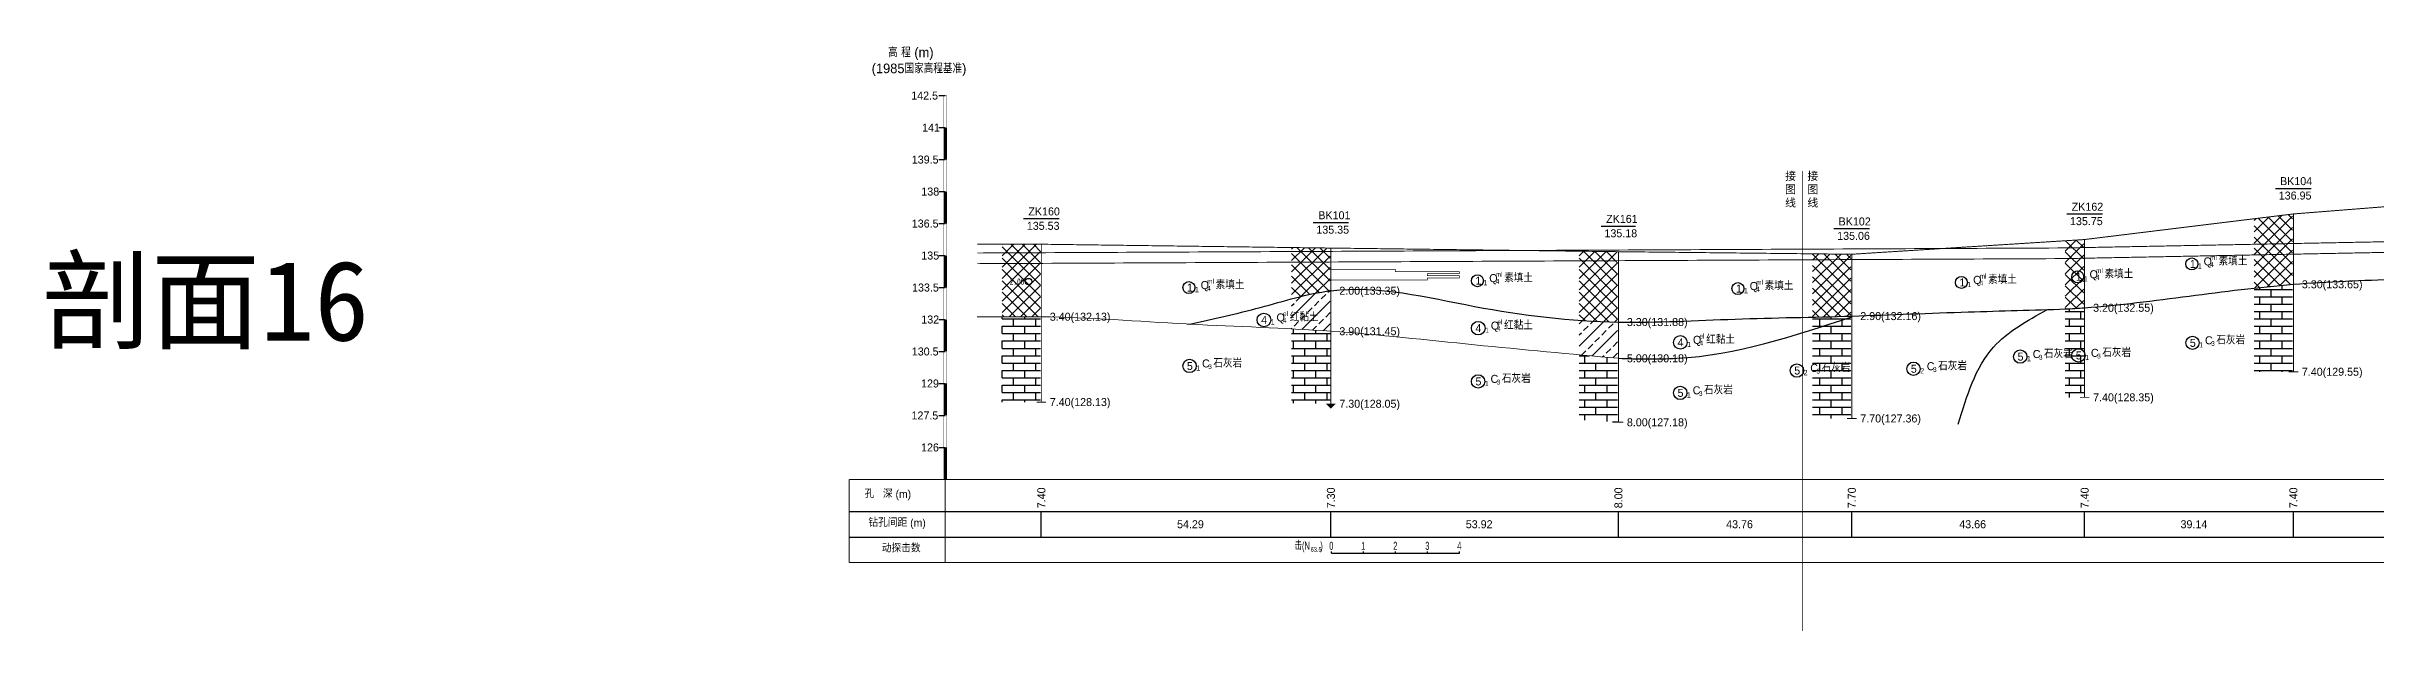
# Model space of a CAD drawing. Header units: inches. Extents: x -205 to 12199, y -11610 to -150.
# Drawn here: x -141 to 587, y -5136 to -4954 of the extents above; entities that cross this region are included whole.
import ezdxf
from ezdxf.enums import TextEntityAlignment as Align

# ---------------------------------------------------------------- set-up
doc = ezdxf.new("R2010")
doc.units = ezdxf.units.IN
doc.header["$MEASUREMENT"] = 0
doc.linetypes.add('ACAD_ISO03W100', pattern=[30, 12, -18])
doc.linetypes.add('ACAD_ISO05W100', pattern=[34, 24, -3, 0.5, -3, 0.5, -3])
for name, color, linetype in [('GiCAD_PouMian', 7, 'Continuous'), ('GICAD_QUYANG', 7, 'Continuous'), ('地质-原位曲线', 7, 'Continuous'), ('地质-图框', 7, 'Continuous'), ('地质-地层符号', 3, 'Continuous'), ('地质-地层线', 7, 'Continuous'), ('地质-地面线', 7, 'Continuous'), ('地质-填充花纹', 4, 'Continuous'), ('地质-文字', 7, 'Continuous'), ('地质-标注栏', 7, 'Continuous'), ('地质-钻孔', 7, 'Continuous'), ('管底', 7, 'Continuous'), ('红线', 1, 'ACAD_ISO05W100')]:
    doc.layers.add(name, color=color, linetype=linetype)
doc.styles.add('LZ_PMT_LINE', font='', dxfattribs={"height": 2})
doc.styles.get("Standard").update_dxf_attribs({"font": ''})
doc.styles.add('地层编号', font='Comfont.shx', dxfattribs={"width": 0.7, "height": 2.5, "bigfont": 'Hztxt12a.shx'})
doc.styles.add('宋体', font='')
doc.styles.add('层底标注', font='Comfont.shx', dxfattribs={"width": 0.7, "height": 2.5, "bigfont": 'Hztxt12a.shx'})
doc.styles.add('岩土名称', font='Comfont.shx', dxfattribs={"width": 0.7, "height": 2.5, "bigfont": 'Hztxt12a.shx'})
doc.styles.add('时代', font='Comfont.shx', dxfattribs={"width": 0.7, "height": 2.5, "bigfont": 'Hztxt12a.shx'})
doc.styles.add('标注栏数据', font='Comfont.shx', dxfattribs={"width": 0.7, "height": 2.5, "bigfont": 'Hztxt12a.shx'})
doc.styles.add('钻孔标注', font='Comfont.shx', dxfattribs={"width": 0.7, "height": 2.5, "bigfont": 'Hztxt12a.shx'})
doc.styles.add('高程系统', font='Comfont.shx', dxfattribs={"width": 0.7, "height": 3, "bigfont": 'Hztxt12a.shx'})
doc.styles.get('LZ_PMT_LINE').set_extended_font_data('SimSun')
doc.styles.get('Standard').set_extended_font_data('SimSun')
doc.styles.get('宋体').set_extended_font_data('宋体')
doc.linetypes.add('bzhjcx', pattern='A,0.001,[2,XX1.shx,S=1,R=0,X=1,Y=0],-2', length=2.001)
doc.linetypes.add('swx', pattern='A,7,-1.5,["●",LZ_PMT_LINE,S=0.05,R=0,X=0,Y=0],-1.5', length=10)
pattern_1 = [(0, (-16691.3006, -5176.7177), (0, 2.3), []), (90, (-16691.3006, -5176.7177), (-3.5, 2.3), [2.3, -2.3])]
pattern_2 = [(45, (-16691.3006, -5176.7177), (-1.76776695, 1.76776695), []), (135, (-16691.3006, -5176.7177), (-1.76776695, -1.76776695), [])]
pattern_3 = [(45, (-16691.3006, -5176.7177), (-3.5355339, 3.5355339), []), (45, (-16687.765, -5176.7177), (-3.5355339, 3.5355339), [2, -1])]
pattern_4 = [(0, (-16781.3006, -5176.7177), (0, 2.3), []), (90, (-16781.3006, -5176.7177), (-3.5, 2.3), [2.3, -2.3])]
pattern_5 = [(45, (-16781.3006, -5176.7177), (-1.76776695, 1.76776695), []), (135, (-16781.3006, -5176.7177), (-1.76776695, -1.76776695), [])]

# ---------------------------------------------------------------- blocks, each defined once
blk = doc.blocks.new('gkqy_rao.dwg不标')
at = {"layer": 'GICAD_QUYANG', "color": 7}
blk.add_circle((0, 0), 1, dxfattribs=at)

msp = doc.modelspace()

# ---------------------------------------------------------------- hatches: boundary and pattern name
at = {"layer": '地质-填充花纹', "linetype": 'Continuous'}
h = msp.add_hatch(dxfattribs=at)
h.set_pattern_fill('GKSTT', scale=0.5, style=0, pattern_type=2)
h.set_pattern_definition(pattern_5)
h.paths.add_polyline_path([(560.91773, -5027.92463), (553.37348, -5028.61531), (548.91773, -5029.08483), (548.91773, -5007.40397), (560.91773, -5005.9324)])
h = msp.add_hatch(dxfattribs=at)
h.set_pattern_fill('GKSTT', scale=0.5, style=0, pattern_type=2)
h.set_pattern_definition(pattern_5)
h.paths.add_polyline_path([(495.68112, -5035.25079), (489.89549, -5035.61484), (489.89549, -5014.28331), (495.68112, -5013.91753)])
h = msp.add_hatch(dxfattribs=at)
h.set_pattern_fill('GKSTT', scale=0.5, style=0, pattern_type=2)
h.set_pattern_definition(pattern_2)
h.paths.add_polyline_path([(169.64549, -5038.03507), (157.64549, -5038.03507), (157.64549, -5015.3684), (169.64549, -5015.3684)])
h = msp.add_hatch(dxfattribs=at)
h.set_pattern_fill('GKSTT', scale=0.5, style=0, pattern_type=2)
h.set_pattern_definition(pattern_2)
h.paths.add_polyline_path([(260.12559, -5016.56504), (260.12559, -5029.94669), (252.82625, -5031.26058), (248.12559, -5032.43138), (248.12559, -5016.40589)])
h = msp.add_hatch(dxfattribs=at)
h.set_pattern_fill('GKSTT', scale=0.5, style=0, pattern_type=2)
h.set_pattern_definition(pattern_2)
h.paths.add_polyline_path([(349.98836, -5017.69862), (349.98836, -5039.69407), (344.99028, -5039.53995), (339.99731, -5039.27666), (337.98836, -5039.12923), (337.98836, -5017.54727)])
h = msp.add_hatch(dxfattribs=at)
h.set_pattern_fill('GKSTT', scale=0.5, style=0, pattern_type=2)
h.set_pattern_definition(pattern_2)
h.paths.add_polyline_path([(422.92042, -5018.499), (422.92042, -5037.84188), (416.6946, -5038.01122), (411.69598, -5038.12835), (410.92042, -5038.14538), (410.92042, -5018.36738)])
h = msp.add_hatch(dxfattribs=at)
h.set_pattern_fill('GKSHY', scale=0.5, style=0, pattern_type=2)
h.set_pattern_definition(pattern_4)
h.paths.add_polyline_path([(560.91773, -5055.23508), (548.91773, -5055.23508), (548.91773, -5029.08483), (553.37348, -5028.61531), (560.91773, -5027.92463)])
h = msp.add_hatch(dxfattribs=at)
h.set_pattern_fill('GKFZNT', scale=0.5, style=0, pattern_type=2)
h.set_pattern_definition(pattern_3)
h.paths.add_polyline_path([(260.12559, -5042.55262), (251.25715, -5041.9944), (248.12559, -5041.82689), (248.12559, -5032.43138), (252.82625, -5031.26058), (260.12559, -5029.94669)])
h = msp.add_hatch(dxfattribs=at)
h.set_pattern_fill('GKSHY', scale=0.5, style=0, pattern_type=2)
h.set_pattern_definition(pattern_4)
h.paths.add_polyline_path([(495.68112, -5063.23506), (489.89549, -5063.23506), (489.89549, -5035.61484), (495.68112, -5035.25079)])
h = msp.add_hatch(dxfattribs=at)
h.set_pattern_fill('GKSHY', scale=0.5, style=0, pattern_type=2)
h.set_pattern_definition(pattern_1)
h.paths.add_polyline_path([(169.64549, -5064.70157), (164.8955, -5064.69839), (159.89549, -5064.70173), (159.89265, -5064.70173), (157.64549, -5064.70173), (157.64549, -5038.03507), (169.64549, -5038.03507)])
h = msp.add_hatch(dxfattribs=at)
h.set_pattern_fill('GKSHY', scale=0.5, style=0, pattern_type=2)
h.set_pattern_definition(pattern_1)
h.paths.add_polyline_path([(251.25715, -5041.9944), (260.12559, -5042.55262), (260.12559, -5065.22985), (254.34672, -5065.11027), (248.3137, -5065.10348), (248.12559, -5065.10425), (248.12559, -5041.82689)])
h = msp.add_hatch(dxfattribs=at)
h.set_pattern_fill('GKFZNT', scale=0.5, style=0, pattern_type=2)
h.set_pattern_definition(pattern_3)
h.paths.add_polyline_path([(339.99731, -5039.27666), (344.99028, -5039.53995), (349.98836, -5039.69407), (349.98836, -5051.0124), (345.12882, -5050.57091), (340.14944, -5050.11724), (337.98836, -5049.91924), (337.98836, -5039.12923)])
h = msp.add_hatch(dxfattribs=at)
h.set_pattern_fill('GKSHY', scale=0.5, style=0, pattern_type=2)
h.set_pattern_definition(pattern_1)
h.paths.add_polyline_path([(422.92042, -5069.83507), (410.92042, -5069.83507), (410.92042, -5038.14538), (411.69598, -5038.12835), (416.6946, -5038.01122), (422.92042, -5037.84188)])
h = msp.add_hatch(dxfattribs=at)
h.set_pattern_fill('GKSHY', scale=0.5, style=0, pattern_type=2)
h.set_pattern_definition(pattern_1)
h.paths.add_polyline_path([(340.14944, -5050.11724), (345.12882, -5050.57091), (349.98836, -5051.0124), (349.98836, -5071.01895), (344.24753, -5070.648), (338.25667, -5070.26122), (337.98836, -5070.24393), (337.98836, -5049.91924)])

# ---------------------------------------------------------------- linework, layer by layer
msp.add_spline([(456.43097, -5071.66054), (467.47236, -5047.52926), (484.12592, -5035.87928)], degree=3)
at = {"layer": '地质-原位曲线', "color": 7, "linetype": 'Continuous'}
for p, q in [((260.52558, -5111.90172), (260.52558, -5111.40172)), ((260.52558, -5111.90172), (300.52558, -5111.90172)), ((270.52558, -5111.90172), (270.52558, -5111.40172)), ((280.52558, -5111.90172), (280.52558, -5111.40172)), ((290.52558, -5111.90172), (290.52558, -5111.40172)), ((300.52558, -5111.90172), (300.52558, -5111.40172))]:
    msp.add_line(p, q, dxfattribs=at)
at = {"layer": '地质-原位曲线', "color": 7, "linetype": 'Continuous', "const_width": 0.2, "flags": 128}
msp.add_lwpolyline([(260.52558, -5023.23502), (280.52558, -5023.23502), (280.52558, -5023.90169), (300.52558, -5023.90169), (300.52558, -5024.56835), (290.52558, -5024.56835), (290.52558, -5025.23502), (300.52558, -5025.23502), (300.52558, -5025.90169), (290.52558, -5025.90169), (290.52558, -5026.56835), (260.52558, -5026.56835)], dxfattribs=at)
at = {"layer": '地质-地层符号', "color": 7, "linetype": 'Continuous'}
for centre, major_axis in [((529.42443, -5021.53507), (0, 1.875)), ((216.01054, -5028.93504), (0, 1.875)), ((306.18197, -5026.7684), (0, 1.875)), ((387.57939, -5029.2351), (0, 1.875)), ((457.40796, -5027.31078), (0, 1.875)), ((493.78831, -5025.55873), (0, 1.875)), ((239.46056, -5039.04063), (0, 2.125)), ((306.43197, -5041.60173), (0, 2.125)), ((369.59687, -5046.05786), (0, 2.125)), ((475.80646, -5050.50328), (0, 2.08333)), ((493.99664, -5050.13001), (0, 2.08333)), ((529.63276, -5046.20174), (0, 2.08333)), ((216.21887, -5053.43201), (0, 2.08333)), ((306.3903, -5058.26573), (0, 2.08333)), ((406.02074, -5054.85608), (0, 2.08333)), ((442.44443, -5054.3047), (0, 2.08333)), ((369.55521, -5061.83511), (0, 2.08333))]:
    msp.add_ellipse(centre, major_axis=major_axis, ratio=1, dxfattribs=at)
at = {"layer": '地质-地层线', "color": 7, "lineweight": 25}
msp.add_open_spline([(216.29554, -5040.35983), (223.65003, -5038.73601), (238.35902, -5035.48838), (267.55514, -5026.14305), (305.4276, -5035.85361), (347.25478, -5040.84638), (386.7215, -5038.46793), (411.02234, -5038.2013), (423.17037, -5037.83508)], degree=3, knots=[0, 0, 0, 0, 22.651839018, 45.303678036, 90.50146463, 135.699251224, 172.177223303, 208.655145285, 208.655145285, 208.655145285, 208.655145285], dxfattribs=at)
at = {"layer": '地质-地层线', "color": 7, "linetype": 'bzhjcx', "lineweight": 25}
for points, knots in [([(489.89549, -5035.61484), (491.90877, -5035.50734), (504.83307, -5034.70467), (528.54587, -5031.52168), (561.04998, -5027.4411), (593.66992, -5026.17283), (615.47878, -5025.97846), (626.23144, -5024.76838)], [275.410363742, 275.410363742, 275.410363742, 275.410363742, 281.462337571, 314.286083391, 347.109829211, 379.679384491, 412.248939771, 412.248939771, 412.248939771, 412.248939771]), ([(423.17037, -5037.83508), (435.47286, -5037.37899), (458.62874, -5036.52054), (479.91733, -5035.90388), (489.89549, -5035.61484)], [210.654730845, 210.654730845, 210.654730845, 210.654730845, 245.058766477, 275.410363742, 275.410363742, 275.410363742, 275.410363742])]:
    msp.add_open_spline(points, degree=3, knots=knots, dxfattribs=at)
at = {"layer": '地质-地层线', "color": 7, "linetype": 'bzhjcx', "lineweight": 0}
msp.add_spline([(149.89549, -5038.03507), (159.89549, -5038.03507), (169.89549, -5038.03507), (215.13554, -5040.30171), (216.29554, -5040.35983), (260.37559, -5042.56835), (305.30697, -5046.80173), (350.23836, -5051.03511)], degree=3, dxfattribs=at)
at = {"layer": '地质-地层线', "color": 7, "linetype": 'bzhjcx', "lineweight": 25}
msp.add_spline([(350.23836, -5051.03511), (368.47137, -5051.03511), (423.14802, -5038.06826)], degree=3, dxfattribs=at)
at = {"layer": '地质-地面线', "color": 7, "linetype": 'Continuous', "const_width": 0.3}
for points in [[(489.89549, -5014.28331), (495.93112, -5013.90173), (561.16773, -5005.90175), (626.23144, -5000.76838), (722.01228, -4989.56843), (793.39268, -4986.90171), (829.89549, -4986.0182)], [(149.89549, -5015.3684), (169.89549, -5015.3684), (260.37559, -5016.56835), (350.23836, -5017.70178), (423.17042, -5018.50174), (489.89549, -5014.28331)]]:
    msp.add_lwpolyline(points, dxfattribs=at)
at = {"layer": '地质-文字', "color": 7, "linetype": 'Continuous'}
for p, q in [((137.89549, -4968.90173), (139.89549, -4968.90173)), ((137.89549, -4978.90173), (139.89549, -4978.90173)), ((137.89549, -4988.90173), (139.89549, -4988.90173)), ((137.89549, -4998.90173), (139.89549, -4998.90173)), ((137.89549, -5008.90173), (139.89549, -5008.90173)), ((137.89549, -5018.90173), (139.89549, -5018.90173)), ((137.89549, -5028.90173), (139.89549, -5028.90173)), ((137.89549, -5038.90173), (139.89549, -5038.90173)), ((137.89549, -5048.90173), (139.89549, -5048.90173)), ((137.89549, -5058.90173), (139.89549, -5058.90173)), ((137.89549, -5068.90173), (139.89549, -5068.90173)), ((137.89549, -5078.90173), (139.89549, -5078.90173))]:
    msp.add_line(p, q, dxfattribs=at)
at = {"layer": '地质-文字', "color": 7, "linetype": 'Continuous', "flags": 128}
for points, const_width in [([(139.39549, -4968.90173), (140.39549, -4968.90173)], 0.1), ([(139.39549, -4968.90173), (139.39549, -5088.90173)], 0.1), ([(140.39549, -4968.90173), (140.39549, -5088.90173)], 0.1), ([(139.89549, -4978.90173), (139.89549, -4988.90173)], 1), ([(139.89549, -4998.90173), (139.89549, -5008.90173)], 1), ([(139.89549, -5018.90173), (139.89549, -5028.90173)], 1), ([(139.89549, -5038.90173), (139.89549, -5048.90173)], 1), ([(139.89549, -5058.90173), (139.89549, -5068.90173)], 1), ([(139.89549, -5078.90173), (139.89549, -5088.90173)], 1)]:
    msp.add_lwpolyline(points, dxfattribs=dict(at, const_width=const_width))
at = {"layer": '地质-标注栏', "color": 7, "linetype": 'Continuous', "const_width": 0.3}
for points in [[(109.89472, -5088.90172), (499.89472, -5088.90172)], [(109.89472, -5088.90172), (109.89472, -5114.90172)], [(139.89472, -5088.90172), (139.89472, -5114.90172)], [(449.89472, -5088.90172), (839.89472, -5088.90172)], [(109.89472, -5114.90172), (499.89472, -5114.90172)], [(449.89472, -5114.90172), (839.89472, -5114.90172)]]:
    msp.add_lwpolyline(points, dxfattribs=at)
at = {"layer": '地质-标注栏', "color": 7, "linetype": 'Continuous'}
for points in [[(109.89472, -5098.90172), (499.89472, -5098.90172)], [(169.89549, -5106.90172), (169.89549, -5098.90172)], [(260.37559, -5106.90172), (260.37559, -5098.90172)], [(260.37559, -5106.90172), (260.37559, -5098.90172)], [(350.23836, -5106.90172), (350.23836, -5098.90172)], [(350.23836, -5106.90172), (350.23836, -5098.90172)], [(423.17042, -5106.90172), (423.17042, -5098.90172)], [(423.17042, -5106.90172), (423.17042, -5098.90172)], [(449.89472, -5098.90172), (839.89472, -5098.90172)], [(495.93112, -5106.90172), (495.93112, -5098.90172)], [(495.93112, -5106.90172), (495.93112, -5098.90172)], [(561.16773, -5106.90172), (561.16773, -5098.90172)], [(561.16773, -5106.90172), (561.16773, -5098.90172)], [(109.89472, -5106.90172), (499.89472, -5106.90172)], [(449.89472, -5106.90172), (839.89472, -5106.90172)]]:
    msp.add_lwpolyline(points, dxfattribs=at)
at = {"layer": '地质-钻孔', "color": 7, "linetype": 'Continuous'}
for p, q in [((555.59589, -4997.90175), (566.73847, -4997.90175)), ((490.35957, -5005.90172), (501.50214, -5005.90172)), ((164.36542, -5007.3684), (175.42597, -5007.3684)), ((254.84589, -5008.56835), (265.90449, -5008.56835)), ((344.87519, -5009.70177), (355.60175, -5009.70177)), ((417.5998, -5010.50174), (428.74238, -5010.50174))]:
    msp.add_line(p, q, dxfattribs=at)
at = {"layer": '地质-钻孔', "color": 7, "const_width": 0.3, "flags": 128}
for points in [[(561.16773, -5005.90175), (561.16773, -5055.23508)], [(495.93112, -5013.90173), (495.93112, -5063.23506)], [(169.89549, -5015.3684), (169.89549, -5064.70173)], [(260.37559, -5016.56835), (260.37559, -5065.23502)], [(350.23836, -5017.70177), (350.23836, -5071.03511)], [(423.17042, -5018.50174), (423.17042, -5069.83507)]]:
    msp.add_lwpolyline(points, dxfattribs=at)
at = {"layer": '地质-钻孔', "color": 7, "linetype": 'Continuous', "const_width": 0.3, "flags": 128}
for points in [[(559.66773, -5055.23508), (562.66773, -5055.23508)], [(168.39549, -5064.70173), (171.39549, -5064.70173)], [(494.43112, -5063.23506), (497.43112, -5063.23506)], [(348.73836, -5071.03511), (351.73836, -5071.03511)], [(421.67042, -5069.83507), (424.67042, -5069.83507)]]:
    msp.add_lwpolyline(points, dxfattribs=at)
at = {"layer": '地质-钻孔', "color": 7, "linetype": 'Continuous'}
msp.add_solid([(258.87559, -5065.23502), (261.87559, -5065.23502), (260.37559, -5066.73502)], dxfattribs=at)
at = {"layer": '管底', "linetype": 'swx', "const_width": 0.3}
for points in [[(489.77594, -5016.53263), (829.30478, -5009.94566)], [(489.84053, -5019.86201), (829.36937, -5013.27503), (829.36937, -5013.27503)], [(149.9326, -5018.11418), (489.82503, -5016.53204)], [(149.9481, -5021.44414), (489.84053, -5019.86201)]]:
    msp.add_lwpolyline(points, dxfattribs=at)
at = {"layer": '红线', "linetype": 'ACAD_ISO03W100', "ltscale": 0.4, "const_width": 0.2}
msp.add_lwpolyline([(407.84581, -4992.52202), (407.84581, -5136.31293)], dxfattribs=at)

# ---------------------------------------------------------------- block references
at = {"layer": '地质-图框', "color": 7, "linetype": 'Continuous'}
msp.add_blockref('gkqy_rao.dwg不标', (165.89549, -5027.03507), dxfattribs=at)

# ---------------------------------------------------------------- texts
at = {"layer": 'GiCAD_PouMian', "color": 7, "style": '宋体'}
msp.add_text('剖面16', height=25, dxfattribs=at).set_placement((-142.42524, -5045.51211))
at = {"layer": '地质-原位曲线', "color": 7, "linetype": 'Continuous', "style": '标注栏数据', "width": 0.7}
for s, height, p in [('击', 2.5, (249.00475, -5110.90172)), ('(N', 2.5, (251.35475, -5110.90172)), (')', 2.5, (257.07808, -5110.90172)), ('63.5', 1.5, (254.06308, -5111.52672))]:
    msp.add_text(s, height=height, dxfattribs=at).set_placement(p)
for s, p in [('0', (260.52558, -5110.90172)), ('1', (270.52558, -5110.90172)), ('2', (280.52558, -5110.90172)), ('3', (290.52558, -5110.90172)), ('4', (300.52558, -5110.90172))]:
    msp.add_text(s, height=2.5, dxfattribs=at).set_placement(p, align=Align.CENTER)
at = {"layer": '地质-图框', "color": 7, "linetype": 'Continuous', "width": 0.7}
msp.add_text('2.00', height=2, dxfattribs=at).set_placement((160.0209, -5028.03507))
at = {"layer": '地质-地层符号', "color": 7, "linetype": 'Continuous'}
for s, height, style, p in [('1', 2.5, '地层编号', (528.79943, -5022.78507)), ('1', 1.625, '地层编号', (531.29943, -5022.98507)), ('Q', 2.5, '时代', (533.11193, -5021.98507)), ('素填土', 2.5, '岩土名称', (537.77859, -5021.98507)), ('1', 2.5, '地层编号', (215.38554, -5030.18504)), ('1', 1.625, '地层编号', (217.88554, -5030.38504)), ('Q', 2.5, '时代', (219.69804, -5029.38504)), ('素填土', 2.5, '岩土名称', (224.36471, -5029.38504)), ('1', 2.5, '地层编号', (305.55697, -5028.0184)), ('1', 1.625, '地层编号', (308.05697, -5028.2184)), ('Q', 2.5, '时代', (309.86947, -5027.2184)), ('素填土', 2.5, '岩土名称', (314.53614, -5027.2184)), ('1', 2.5, '地层编号', (386.95439, -5030.4851)), ('Q', 2.5, '时代', (391.26689, -5029.6851)), ('素填土', 2.5, '岩土名称', (395.93355, -5029.6851)), ('1', 2.5, '地层编号', (456.78296, -5028.56078)), ('1', 1.625, '地层编号', (459.28296, -5028.76078)), ('Q', 2.5, '时代', (461.09546, -5027.76078)), ('素填土', 2.5, '岩土名称', (465.76212, -5027.76078)), ('1', 2.5, '地层编号', (493.16331, -5026.80873)), ('1', 1.625, '地层编号', (495.66331, -5027.00873)), ('Q', 2.5, '时代', (497.47581, -5026.00873)), ('素填土', 2.5, '岩土名称', (502.14247, -5026.00873)), ('1', 1.625, '地层编号', (389.45439, -5030.6851)), ('4', 2.5, '地层编号', (238.58556, -5040.29063)), ('1', 1.625, '地层编号', (241.58556, -5040.49063)), ('Q', 2.5, '时代', (243.39806, -5039.49063)), ('红黏土', 2.5, '岩土名称', (247.52306, -5039.49063)), ('4', 2.5, '地层编号', (305.55697, -5042.85173)), ('1', 1.625, '地层编号', (308.55697, -5043.05173)), ('Q', 2.5, '时代', (310.36947, -5042.05173)), ('红黏土', 2.5, '岩土名称', (314.49447, -5042.05173)), ('4', 2.5, '地层编号', (368.72187, -5047.30786)), ('1', 1.625, '地层编号', (371.72187, -5047.50786)), ('Q', 2.5, '时代', (373.53437, -5046.50786)), ('红黏土', 2.5, '岩土名称', (377.65937, -5046.50786)), ('5', 2.5, '地层编号', (474.97313, -5051.75328)), ('1', 1.625, '地层编号', (477.8898, -5051.95328)), ('C', 2.5, '时代', (479.7023, -5050.95328)), ('石灰岩', 2.5, '岩土名称', (483.24396, -5050.95328)), ('5', 2.5, '地层编号', (493.16331, -5051.38001)), ('1', 1.625, '地层编号', (496.07997, -5051.58001)), ('C', 2.5, '时代', (497.89247, -5050.58001)), ('石灰岩', 2.5, '岩土名称', (501.43414, -5050.58001)), ('5', 2.5, '地层编号', (528.79943, -5047.45174)), ('1', 1.625, '地层编号', (531.71609, -5047.65174)), ('C', 2.5, '时代', (533.52859, -5046.65174)), ('石灰岩', 2.5, '岩土名称', (537.07026, -5046.65174)), ('5', 2.5, '地层编号', (215.38554, -5054.68201)), ('1', 1.625, '地层编号', (218.30221, -5054.88201)), ('C', 2.5, '时代', (220.11471, -5053.88201)), ('石灰岩', 2.5, '岩土名称', (223.65637, -5053.88201)), ('5', 2.5, '地层编号', (305.55697, -5059.51573)), ('C', 2.5, '时代', (310.28614, -5058.71573)), ('石灰岩', 2.5, '岩土名称', (313.8278, -5058.71573)), ('5', 2.5, '地层编号', (405.1874, -5056.10608)), ('2', 1.625, '地层编号', (408.10407, -5056.30608)), ('C', 2.5, '时代', (410.1874, -5055.30608)), ('石灰岩', 2.5, '岩土名称', (413.72907, -5055.30608)), ('5', 2.5, '地层编号', (441.61109, -5055.5547)), ('2', 1.625, '地层编号', (444.52776, -5055.7547)), ('C', 2.5, '时代', (446.61109, -5054.7547)), ('石灰岩', 2.5, '岩土名称', (450.15276, -5054.7547)), ('1', 1.625, '地层编号', (308.47364, -5059.71573)), ('5', 2.5, '地层编号', (368.72187, -5063.08511)), ('1', 1.625, '地层编号', (371.63854, -5063.28511)), ('C', 2.5, '时代', (373.45104, -5062.28511)), ('石灰岩', 2.5, '岩土名称', (376.99271, -5062.28511))]:
    msp.add_text(s, height=height, dxfattribs=dict(at, style=style)).set_placement(p)
at = {"layer": '地质-地层符号', "color": 7, "linetype": 'Continuous', "style": '时代', "width": 0.8}
for s, p in [('4', (535.14526, -5022.48507)), ('ml', (535.14526, -5020.3184)), ('4', (221.73137, -5029.88504)), ('ml', (221.73137, -5027.71838)), ('4', (311.9028, -5027.7184)), ('ml', (311.9028, -5025.55173)), ('4', (393.30022, -5030.1851)), ('ml', (393.30022, -5028.01843)), ('4', (463.12879, -5028.26078)), ('ml', (463.12879, -5026.09411)), ('4', (499.50914, -5026.50873)), ('ml', (499.50914, -5024.34207)), ('4', (245.4314, -5039.99063)), ('el', (245.4314, -5037.82396)), ('4', (312.4028, -5042.55173)), ('el', (312.4028, -5040.38506)), ('el', (375.56771, -5044.84119)), ('4', (375.56771, -5047.00786)), ('3', (481.6523, -5051.45328)), ('3', (499.84247, -5051.08001)), ('3', (535.47859, -5047.15174)), ('3', (222.06471, -5054.38201)), ('3', (312.23614, -5059.21573)), ('3', (412.1374, -5055.80608)), ('3', (448.56109, -5055.2547)), ('3', (375.40104, -5062.78511))]:
    msp.add_text(s, height=1.5, dxfattribs=at).set_placement(p)
at = {"layer": '地质-文字', "color": 7, "linetype": 'Continuous'}
for s, height, style, p in [('高 程 (m)', 3, '高程系统', (121.9799, -4956.90173)), ('(1985国家高程基准)', 3, '高程系统', (116.8799, -4961.90173)), ('142.5', 2.5, '高程系统', (129.25264, -4970.15173)), ('141', 2.5, '高程系统', (132.64549, -4980.15173)), ('139.5', 2.5, '高程系统', (129.4193, -4990.15173)), ('138', 2.5, '高程系统', (132.39549, -5000.15173)), ('136.5', 2.5, '高程系统', (129.4193, -5010.15173)), ('135', 2.5, '高程系统', (132.39549, -5020.15173)), ('133.5', 2.5, '高程系统', (129.50264, -5030.15173)), ('2.00(133.35)', 2.5, '层底标注', (263.02559, -5031.15169)), ('3.30(133.65)', 2.5, '层底标注', (563.81773, -5029.15175)), ('3.20(132.55)', 2.5, '层底标注', (498.58112, -5036.48506)), ('132', 2.5, '高程系统', (132.39549, -5040.15173)), ('3.40(132.13)', 2.5, '层底标注', (172.54549, -5039.28507)), ('3.90(131.45)', 2.5, '层底标注', (263.02559, -5043.81835)), ('3.30(131.88)', 2.5, '层底标注', (352.88836, -5040.95177)), ('2.90(132.16)', 2.5, '层底标注', (425.82042, -5039.08508)), ('130.5', 2.5, '高程系统', (129.4193, -5050.15173)), ('5.00(130.18)', 2.5, '层底标注', (352.88836, -5052.28511)), ('129', 2.5, '高程系统', (132.31216, -5060.15173)), ('7.40(129.55)', 2.5, '层底标注', (563.81773, -5056.48508)), ('7.40(128.13)', 2.5, '层底标注', (172.54549, -5065.95173)), ('7.30(128.05)', 2.5, '层底标注', (263.02559, -5066.48502)), ('7.40(128.35)', 2.5, '层底标注', (498.58112, -5064.48506)), ('127.5', 2.5, '高程系统', (129.33597, -5070.15173)), ('8.00(127.18)', 2.5, '层底标注', (352.88836, -5072.28511)), ('7.70(127.36)', 2.5, '层底标注', (425.82042, -5071.08507)), ('126', 2.5, '高程系统', (132.31216, -5080.15173))]:
    msp.add_text(s, height=height, dxfattribs=dict(at, style=style)).set_placement(p)
at = {"layer": '地质-标注栏', "color": 7, "linetype": 'Continuous', "style": '标注栏数据'}
for s, p in [('孔   深 (m)', (114.64822, -5095.40172)), ('钻孔间距 (m)', (115.86322, -5104.40172)), ('动探击数', (120.03472, -5112.40172))]:
    msp.add_text(s, height=2.43, dxfattribs=at).set_placement(p, align=Align.BOTTOM_LEFT)
for s, p in [('7.40', (171.14549, -5097.90172)), ('7.30', (261.62559, -5097.90172)), ('8.00', (351.48836, -5097.90172)), ('7.70', (424.42042, -5097.90172)), ('7.40', (497.18112, -5097.90172)), ('7.40', (562.41773, -5097.90172))]:
    msp.add_text(s, height=2.5, rotation=90.0000025, dxfattribs=at).set_placement(p)
for s, p in [('54.29', (212.31471, -5104.15172)), ('53.92', (302.54447, -5104.15172)), ('43.76', (383.91272, -5104.15172)), ('43.66', (456.7591, -5104.15172)), ('39.14', (525.90359, -5104.15172))]:
    msp.add_text(s, height=2.5, dxfattribs=at).set_placement(p)
at = {"layer": '地质-钻孔', "color": 7, "linetype": 'Continuous', "style": '钻孔标注'}
for s, p in [('136.95', (556.5963, -5001.40175)), ('BK104', (557.00107, -4996.90175)), ('ZK160', (165.85383, -5006.3684)), ('BK101', (256.45892, -5007.56835)), ('ZK161', (346.40502, -5008.70177)), ('BK102', (419.04542, -5009.50174)), ('135.75', (491.35969, -5009.40173)), ('ZK162', (491.88945, -5004.90173)), ('135.53', (165.36573, -5010.8684)), ('135.35', (255.84582, -5012.06835)), ('135.18', (345.87526, -5013.20177)), ('135.06', (418.59899, -5014.00174))]:
    msp.add_text(s, height=2.5, dxfattribs=at).set_placement(p)
at = {"layer": '红线', "char_height": 2.5, "attachment_point": 1}
for insert in [(402.32637, -4992.79903), (409.29169, -4992.79903)]:
    msp.add_mtext_dynamic_manual_height_columns('接图线', width=3.594619, gutter_width=12.5, heights=[0], dxfattribs=dict(at, insert=insert))

doc.saveas('drawing.dxf')
